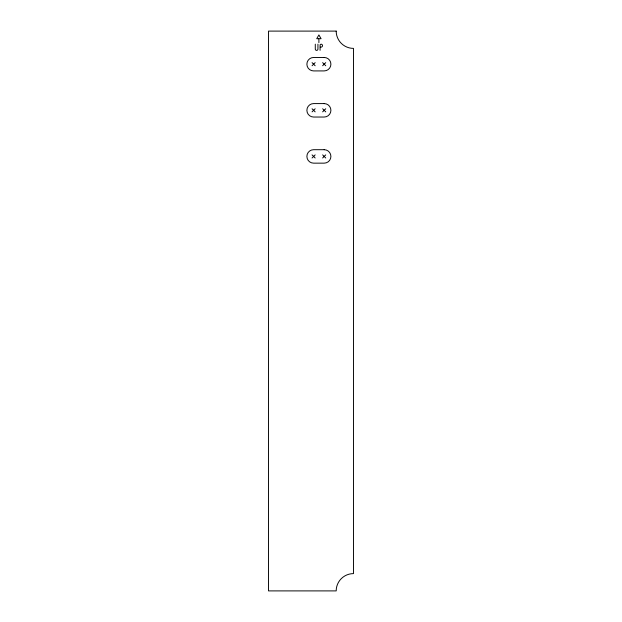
<?xml version="1.0" encoding="UTF-8"?>
<svg xmlns="http://www.w3.org/2000/svg" width="622" height="622" viewBox="0 0 622 622"><rect width="100%" height="100%" fill="white"/><g stroke="black" fill="none" stroke-linecap="round" stroke-linejoin="round"><path stroke-width="0.93" d="M312.065 65.745L315.167 62.635M322.631 65.745L325.734 62.635M312.065 111.859L315.167 108.757M322.631 111.859L325.734 108.757M312.065 157.98L315.167 154.878M322.631 157.98L325.734 154.878M318.744 38.712L316.722 38.712L318.899 34.941L321.076 38.712L318.899 38.712L318.899 42.63M320.237 47.132L321.03 47.132A1.485 1.485 0 0 0 322.507 45.647A1.485 1.485 0 0 0 321.03 44.17L320.105 44.698L320.081 50.32M322.631 62.635L325.734 65.745M312.065 62.635L315.167 65.745M322.631 108.757L325.734 111.859M312.065 108.757L315.167 111.859M322.631 154.878L325.734 157.98M312.065 154.878L315.167 157.98M317.943 44.17L317.943 49.052A1.33 1.33 0 0 1 316.614 50.382A1.33 1.33 0 0 1 315.284 49.052L315.284 44.17M336.191 31.1L268.51 31.1L268.51 590.9L336.191 590.9A17.292 17.292 0 0 1 353.49 573.608L353.49 48.392A17.292 17.292 0 0 1 336.191 31.1M324.179 57.465L313.612 57.465A6.725 6.725 0 0 0 306.887 64.19A6.725 6.725 0 0 0 313.612 70.916L324.179 70.916A6.725 6.725 0 0 0 330.904 64.19A6.725 6.725 0 0 0 324.179 57.465M324.179 103.586L313.612 103.586A6.725 6.725 0 0 0 306.887 110.312A6.725 6.725 0 0 0 313.612 117.037L324.179 117.037A6.725 6.725 0 0 0 330.904 110.312A6.725 6.725 0 0 0 324.179 103.586M324.179 149.7L313.612 149.7A6.725 6.725 0 0 0 306.887 156.425A6.725 6.725 0 0 0 313.612 163.151L324.179 163.151A6.725 6.725 0 0 0 330.904 156.425A6.725 6.725 0 0 0 324.179 149.7"/></g></svg>
